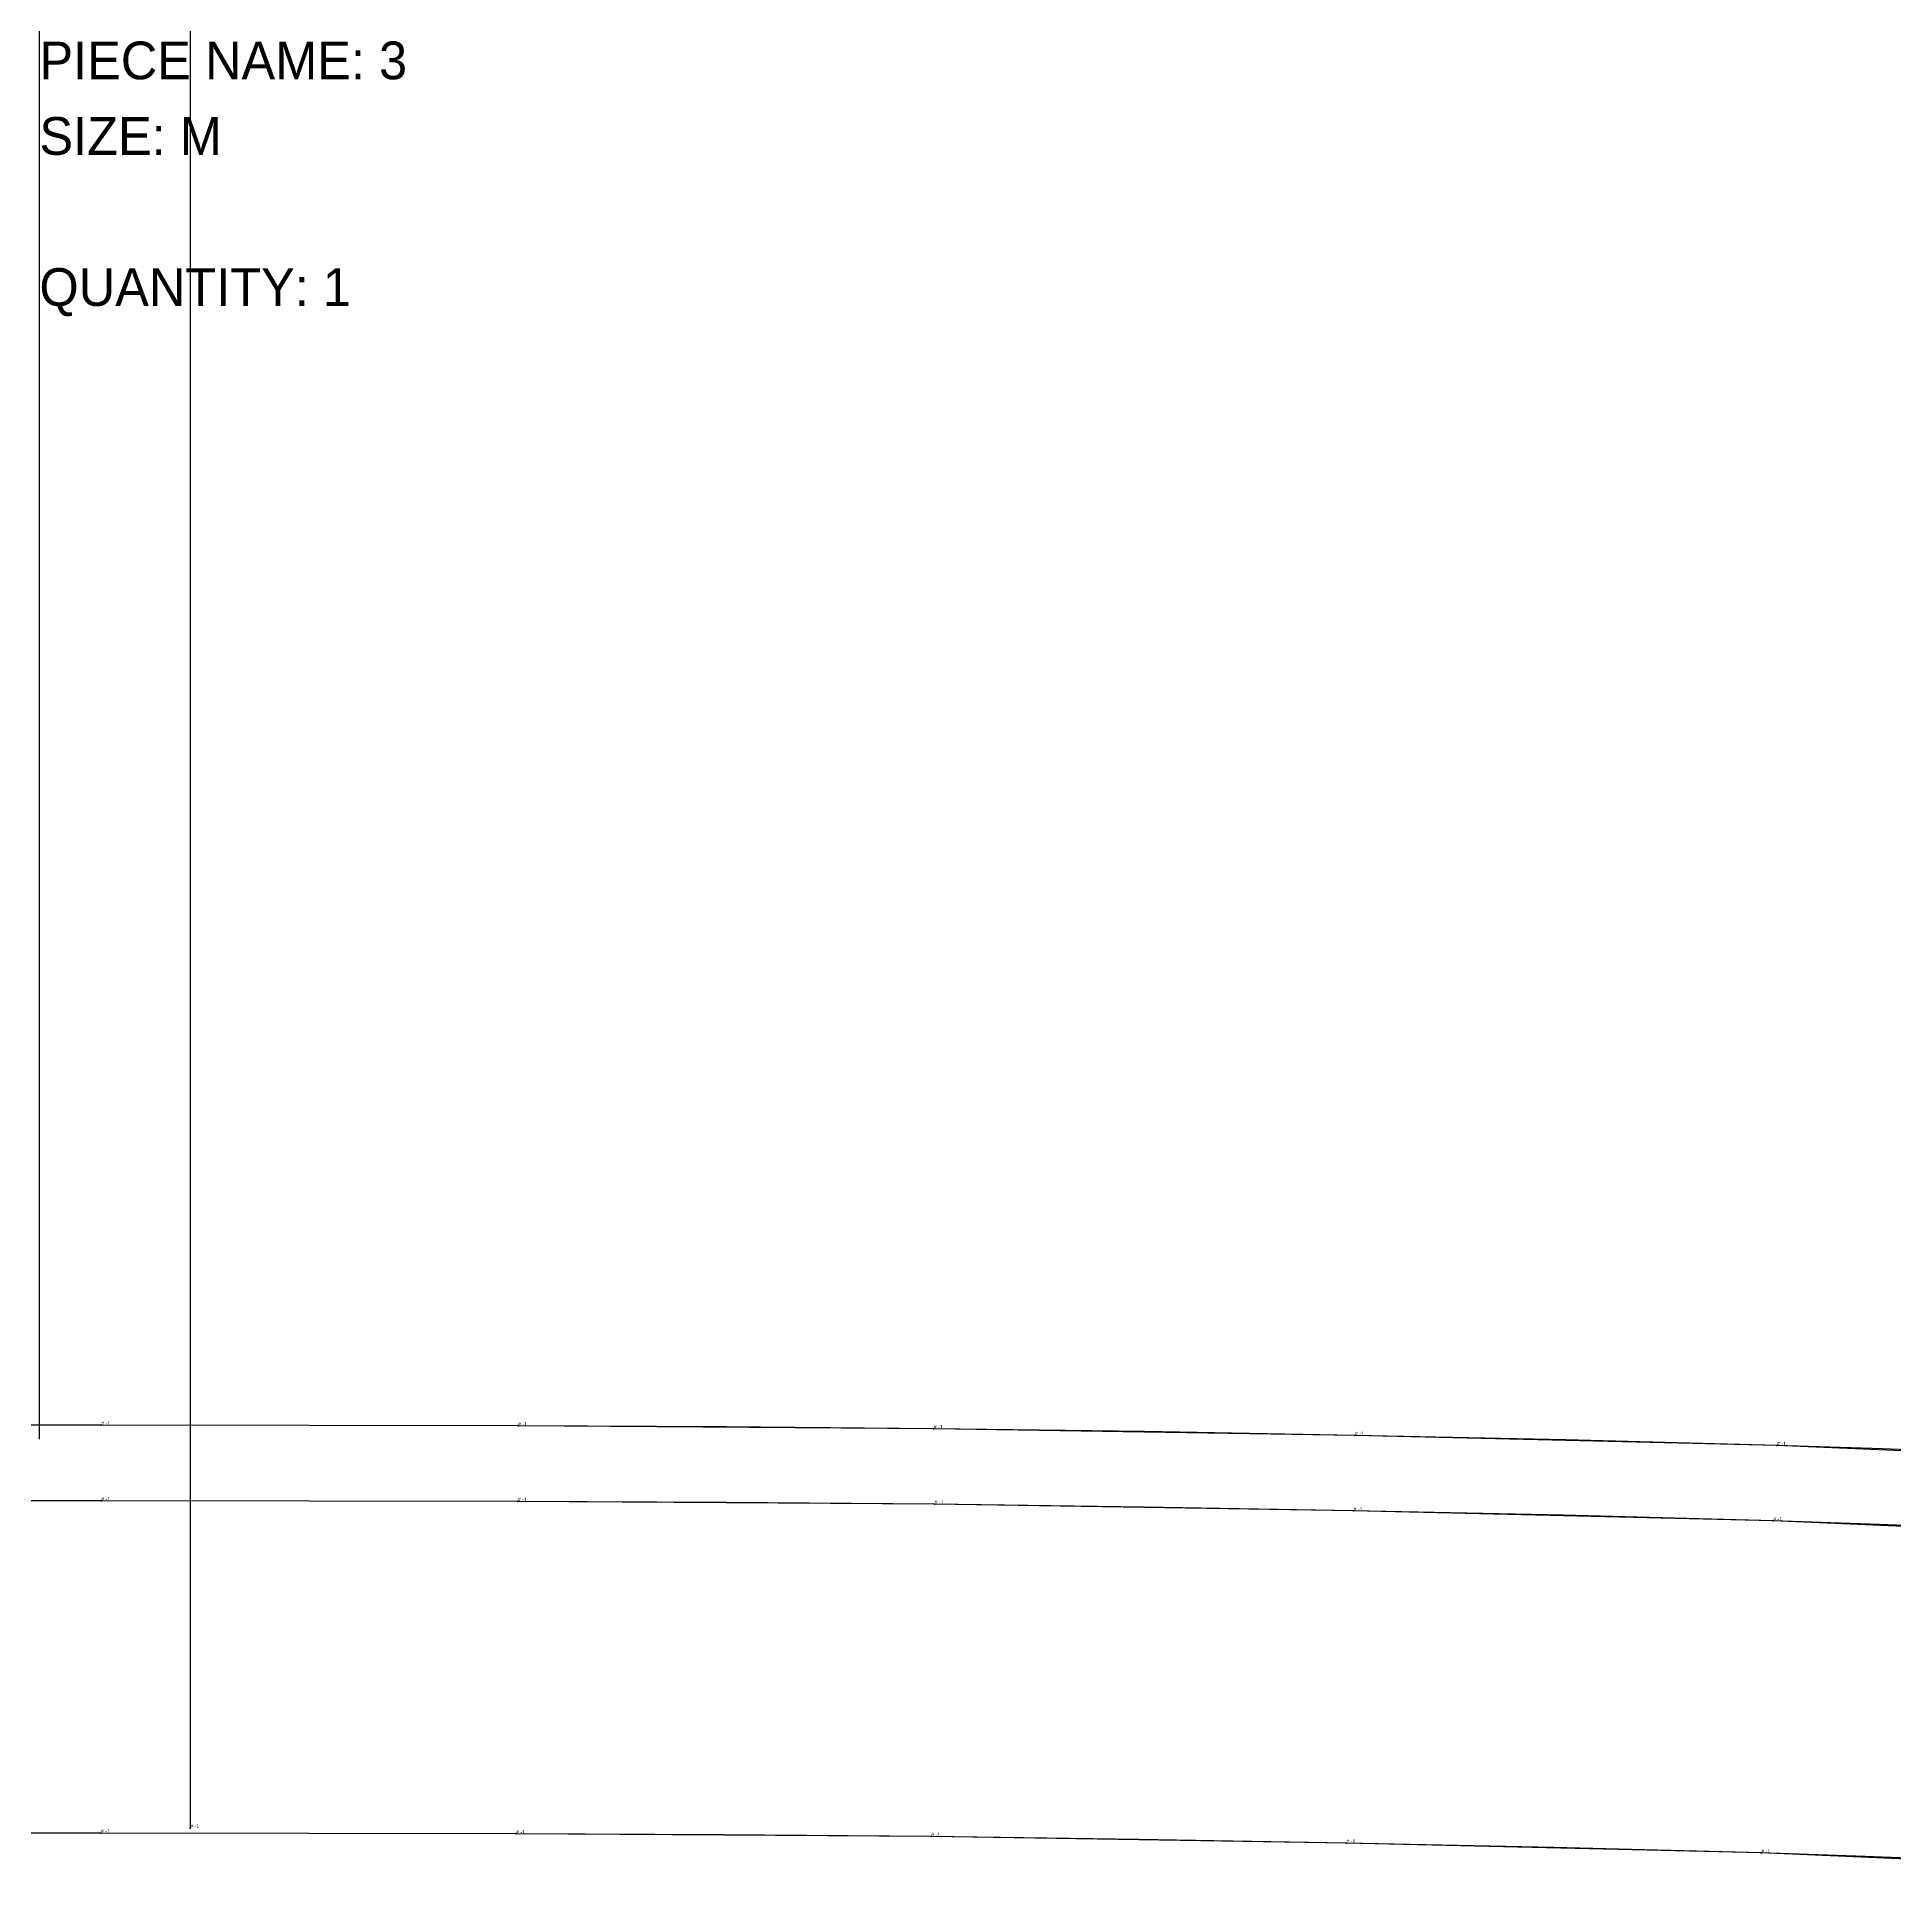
# Model space of a CAD drawing. Extents: x 0 to 900, y 0 to 1459.
# Drawn here: x 653.9 to 776.9, y 1217.2 to 1338.6 of the extents above; entities that cross this region are included whole.
import ezdxf

# ---------------------------------------------------------------- set-up
doc = ezdxf.new("R2010")
doc.units = 0

# ---------------------------------------------------------------- blocks, each defined once
blk = doc.blocks.new('3_M')
at = {"layer": '1'}
blk.add_lwpolyline([(795.492432, 1217.209839), (768.036377, 1218.391479), (740.570557, 1219.036743), (713.090149, 1219.477661), (685.614563, 1219.65979), (658.134033, 1219.70752), (630.648743, 1219.675049)], dxfattribs=at)
at = {"layer": '14'}
blk.add_lwpolyline([(795.492432, 1217.209839), (768.036377, 1218.391479), (740.570557, 1219.036743), (713.090149, 1219.477661), (685.614563, 1219.65979), (658.134033, 1219.70752), (630.648743, 1219.675049)], dxfattribs=at)
at = {"layer": '2'}
blk.add_point((664.042236, 1220.042358), dxfattribs=at)
at = {"layer": '3'}
for p in [(658.158447, 1246.701538), (685.746338, 1246.654175), (713.261047, 1246.471802), (741.141846, 1246.025757), (769.076477, 1245.36853), (658.153564, 1241.701782), (685.726868, 1241.654175), (713.31958, 1241.471191), (741.049072, 1241.026733), (768.827454, 1240.373535), (658.134033, 1219.70752), (658.134033, 1219.70752), (685.614563, 1219.65979), (685.614563, 1219.65979), (713.090149, 1219.477661), (713.090149, 1219.477661), (740.570557, 1219.036743), (740.570557, 1219.036743), (768.036377, 1218.391479), (768.036377, 1218.391479)]:
    blk.add_point(p, dxfattribs=at)
at = {"layer": '7'}
blk.add_line((654.06665, 1245.775635), (654.06665, 1425.775635), dxfattribs=at)
at = {"layer": '8'}
for points in [[(664.042236, 1458.337524), (664.042236, 1220.042358)], [(854.701477, 1239.94458), (824.994507, 1242.262451), (797.094055, 1244.160889), (769.076477, 1245.36853), (741.141846, 1246.025757), (713.261047, 1246.471802), (685.746338, 1246.654175), (658.158447, 1246.701538), (630.551025, 1246.669434), (602.596985, 1246.339111), (547.396729, 1245.373535), (519.266846, 1244.188232), (491.26886, 1242.272949), (461.840149, 1239.968384)], [(854.29126, 1234.96106), (824.623352, 1237.276367), (796.830322, 1239.167236), (768.827454, 1240.373535), (741.049072, 1241.026733), (713.31958, 1241.471191), (685.726868, 1241.654175), (658.153564, 1241.701782), (630.492432, 1241.669434), (602.72876, 1241.340942), (547.528564, 1240.375488), (519.530579, 1239.19519), (491.635071, 1237.286621), (462.250244, 1234.985474)]]:
    blk.add_lwpolyline(points, dxfattribs=at)
at = {"layer": '84'}
blk.add_lwpolyline([(781.768372, 1217.888916), (774.904358, 1218.160156), (768.036377, 1218.391479), (754.304443, 1218.755005), (740.570557, 1219.036743), (726.830688, 1219.283203), (713.090149, 1219.477661), (699.3526, 1219.597656), (685.614563, 1219.65979), (658.134033, 1219.70752), (644.391235, 1219.719116)], dxfattribs=at)
at = {"layer": '85'}
for points in [[(824.994507, 1242.262451), (815.696838, 1242.949097), (806.39917, 1243.589844), (797.094055, 1244.160889), (790.091675, 1244.532227), (783.089294, 1244.854614), (776.0849, 1245.131958), (769.076477, 1245.36853), (755.110168, 1245.739014), (741.141846, 1246.025757), (727.201843, 1246.275391), (713.261047, 1246.471802), (699.503906, 1246.591675), (685.746338, 1246.654175), (658.158447, 1246.701538), (644.354614, 1246.713135)], [(824.623352, 1237.276367), (815.361511, 1237.960449), (806.099609, 1238.598511), (796.830322, 1239.167236), (789.831665, 1239.538452), (782.832947, 1239.860474), (775.832214, 1240.137451), (768.827454, 1240.373535), (754.93927, 1240.741577), (741.049072, 1241.026733), (727.184692, 1241.275269), (713.31958, 1241.471191), (699.523438, 1241.591675), (685.726868, 1241.654175), (658.153564, 1241.701782), (644.322876, 1241.713501)], [(664.042236, 1220.042358)]]:
    blk.add_lwpolyline(points, dxfattribs=at)
at = {"layer": '87'}
blk.add_lwpolyline([(781.768372, 1217.888916), (774.904358, 1218.160156), (768.036377, 1218.391479), (754.304443, 1218.755005), (740.570557, 1219.036743), (726.830688, 1219.283203), (713.090149, 1219.477661), (699.3526, 1219.597656), (685.614563, 1219.65979), (658.134033, 1219.70752), (644.391235, 1219.719116)], dxfattribs=at)
at = {"layer": '1'}
for s, height, p in [('PIECE NAME: 3', 2.5, (654.06665, 1335.775635)), ('SIZE: M', 2.5, (654.06665, 1330.775635)), ('QUANTITY: 1', 2.5, (654.06665, 1320.775635)), ('# -1', 0.25, (658.134033, 1219.70752)), ('# -1', 0.25, (685.614563, 1219.65979)), ('# -1', 0.25, (713.090149, 1219.477661)), ('# -1', 0.25, (740.570557, 1219.036743)), ('# -1', 0.25, (768.036377, 1218.391479))]:
    blk.add_text(s, height=height, dxfattribs=at).set_placement(p)
at = {"layer": '14'}
for p in [(658.134033, 1219.70752), (685.614563, 1219.65979), (713.090149, 1219.477661), (740.570557, 1219.036743), (768.036377, 1218.391479)]:
    blk.add_text('# -1', height=0.25, dxfattribs=at).set_placement(p)
at = {"layer": '8'}
for p in [(658.158447, 1246.701538), (685.746338, 1246.654175), (713.261047, 1246.471802), (741.141846, 1246.025757), (769.076477, 1245.36853), (658.153564, 1241.701782), (685.726868, 1241.654175), (713.31958, 1241.471191), (741.049072, 1241.026733), (768.827454, 1240.373535), (664.042236, 1220.042358)]:
    blk.add_text('# -1', height=0.25, dxfattribs=at).set_placement(p)

msp = doc.modelspace()

# ---------------------------------------------------------------- block references
at = {"layer": '1'}
msp.add_blockref('3_M', (0, 0), dxfattribs=at)

doc.saveas('drawing.dxf')
